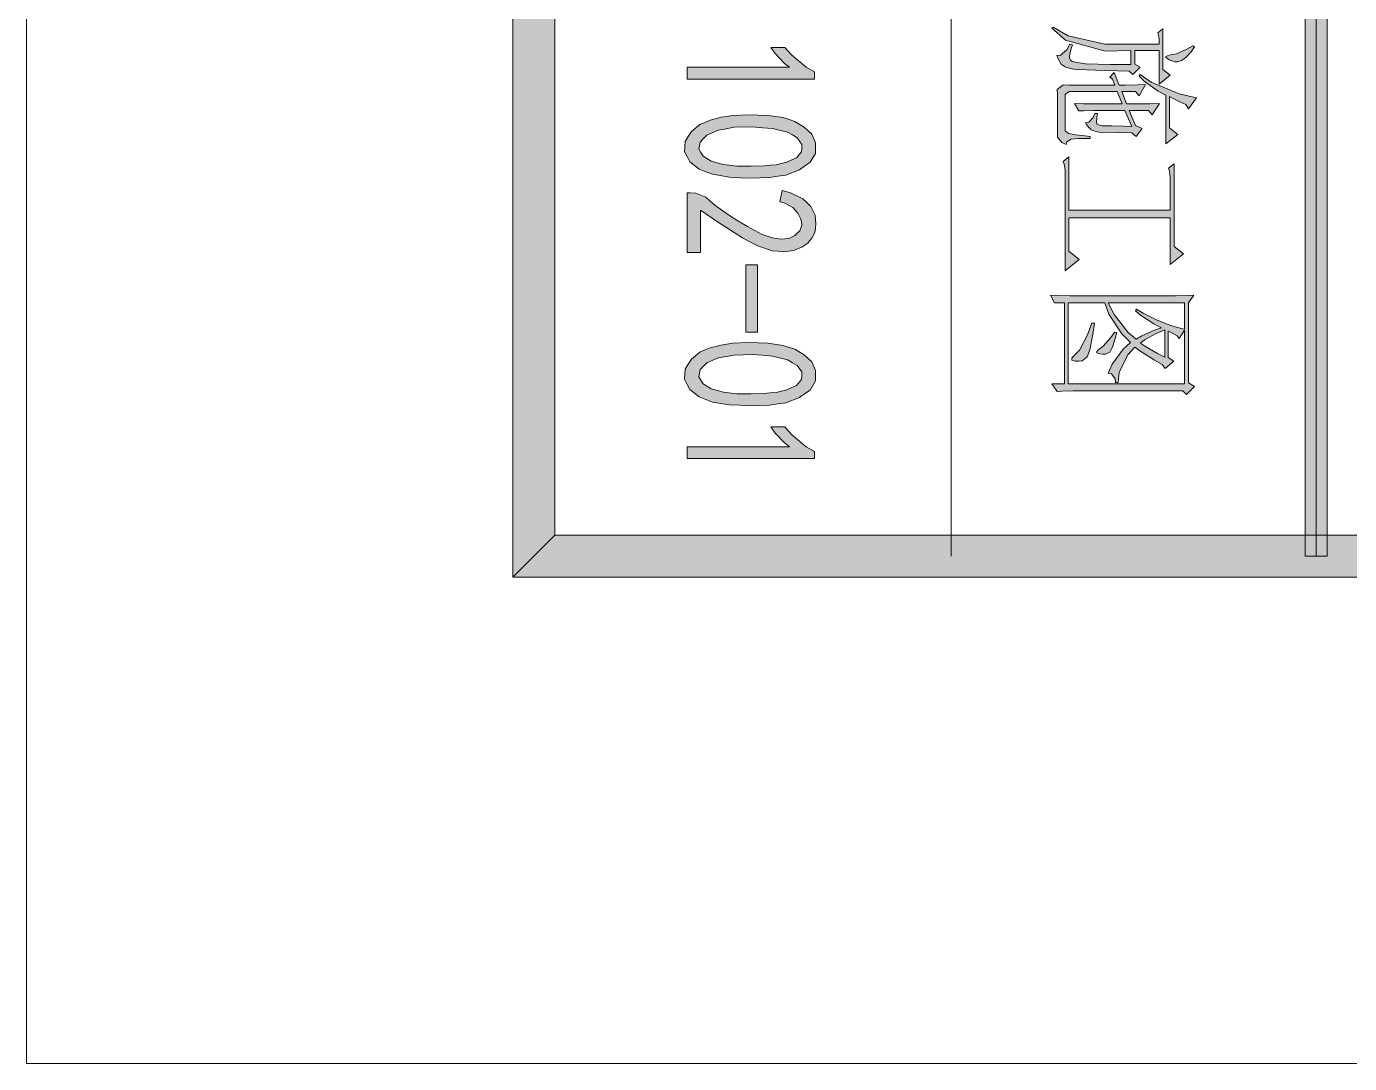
# Model space of a CAD drawing. Header units: millimetres. Extents: x 117 to 78452272, y 10 to 169749766.
# Drawn here: x 78380975 to 78384106, y 169648478 to 169650931 of the extents above; entities that cross this region are included whole.
import ezdxf

# ---------------------------------------------------------------- set-up
doc = ezdxf.new("R2010")
doc.units = ezdxf.units.MM

msp = doc.modelspace()

# ---------------------------------------------------------------- hatches: boundary and pattern name
h = msp.add_hatch(color=0)
h.dxf.hatch_style = 2
h.paths.add_polyline_path([(78382125.616, 169746470.354), (78382225.589, 169746370.381), (78382225.589, 169649727.656), (78382125.616, 169649627.683)])
h = msp.add_hatch(color=0)
h.dxf.hatch_style = 2
h.paths.add_polyline_path([(78384000.969, 169655684.228), (78384052.679, 169655684.228), (78384052.679, 169649677.669), (78384000.969, 169649677.669)])
h = msp.add_hatch(color=0)
h.dxf.hatch_style = 2
h.paths.add_polyline_path([(78383401.563, 169650926.468), (78383404.579, 169650928.623), (78383439.914, 169650908.801), (78383526.96, 169650888.548), (78383578.67, 169650888.548), (78383654.942, 169650888.548), (78383654.942, 169650902.768), (78383651.926, 169650915.695), (78383663.991, 169650925.176), (78383663.991, 169650828.65), (78383681.659, 169650815.723), (78383654.942, 169650794.177), (78383654.942, 169650873.465), (78383597.63, 169650873.465), (78383597.63, 169650841.578), (78383610.558, 169650834.252), (78383592.89, 169650816.584), (78383584.272, 169650824.772), (78383526.96, 169650826.065), (78383461.029, 169650828.65), (78383453.273, 169650829.512), (78383445.085, 169650830.805), (78383432.589, 169650835.114), (78383427.849, 169650838.561), (78383423.539, 169650841.578), (78383416.214, 169650853.643), (78383413.198, 169650862.693), (78383421.385, 169650862.262), (78383436.898, 169650875.189), (78383444.224, 169650888.548), (78383450.256, 169650887.255), (78383447.24, 169650878.637), (78383443.793, 169650865.278), (78383443.362, 169650860.969), (78383443.362, 169650856.66), (78383445.085, 169650850.627), (78383447.24, 169650848.903), (78383449.395, 169650847.611), (78383461.46, 169650845.025), (78383471.371, 169650843.732), (78383481.283, 169650842.439), (78383539.887, 169650840.716), (78383588.581, 169650840.285), (78383588.581, 169650873.465), (78383527.391, 169650872.173), (78383433.882, 169650898.459)])
h = msp.add_hatch(color=0)
h.dxf.hatch_style = 2
h.paths.add_polyline_path([(78382780.611, 169650834.252), (78382768.976, 169650843.301), (78382746.999, 169650866.571), (78382736.657, 169650880.791), (78382769.838, 169650880.791), (78382784.92, 169650863.124), (78382819.824, 169650834.252), (78382840.077, 169650823.048), (78382840.077, 169650806.242), (78382538.435, 169650806.242), (78382538.435, 169650834.252)])
h = msp.add_hatch(color=0)
h.dxf.hatch_style = 2
h.paths.add_polyline_path([(78383738.971, 169650882.515), (78383730.784, 169650870.88), (78383717.856, 169650856.229), (78383713.116, 169650853.212), (78383708.376, 169650850.196), (78383699.758, 169650847.18), (78383696.31, 169650847.18), (78383692.001, 169650847.18), (78383683.383, 169650849.765), (78383679.074, 169650851.92), (78383675.195, 169650854.505), (78383671.317, 169650857.522), (78383671.317, 169650859.676), (78383678.643, 169650862.693), (78383685.968, 169650863.985), (78383696.31, 169650866.14), (78383720.442, 169650876.913), (78383734.662, 169650885.1)])
h = msp.add_hatch(color=0)
h.dxf.hatch_style = 2
h.paths.add_polyline_path([(78383566.604, 169650776.509), (78383578.239, 169650747.207), (78383594.614, 169650747.207), (78383633.396, 169650747.638), (78383656.235, 169650748.499), (78383638.567, 169650721.352), (78383629.949, 169650731.694), (78383584.272, 169650731.694), (78383598.923, 169650696.358), (78383615.298, 169650689.464), (78383600.647, 169650670.503), (78383590.305, 169650678.691), (78383554.969, 169650679.553), (78383514.032, 169650680.845), (78383508.43, 169650681.707), (78383502.828, 169650682.569), (78383494.21, 169650686.016), (78383491.624, 169650689.033), (78383488.608, 169650691.618), (78383483.437, 169650698.944), (78383481.283, 169650703.684), (78383488.608, 169650704.115), (78383499.381, 169650714.888), (78383503.259, 169650724.799), (78383509.292, 169650724.799), (78383507.568, 169650715.319), (78383506.707, 169650703.684), (78383507.568, 169650701.098), (78383508.43, 169650698.944), (78383520.065, 169650695.928), (78383531.269, 169650695.497), (78383542.473, 169650695.497), (78383571.775, 169650694.635), (78383590.305, 169650694.204), (78383573.93, 169650731.694), (78383510.585, 169650731.694), (78383500.243, 169650731.694), (78383477.404, 169650731.263), (78383464.908, 169650730.832), (78383454.566, 169650748.499), (78383476.111, 169650747.638), (78383532.562, 169650747.207), (78383567.897, 169650747.207), (78383556.262, 169650776.509), (78383451.549, 169650776.509), (78383442.069, 169650776.509), (78383432.589, 169650769.614), (78383432.589, 169650762.72), (78383432.589, 169650688.171), (78383432.589, 169650683.431), (78383440.776, 169650677.398), (78383449.395, 169650676.105), (78383458.013, 169650674.382), (78383479.128, 169650671.796), (78383491.624, 169650670.503), (78383491.624, 169650665.763), (78383482.575, 169650665.763), (78383464.908, 169650665.332), (78383456.289, 169650664.901), (78383447.24, 169650664.04), (78383436.898, 169650657.576), (78383435.605, 169650651.543), (78383425.263, 169650655.852), (78383414.921, 169650668.78), (78383414.921, 169650677.829), (78383414.921, 169650769.614), (78383414.059, 169650781.249), (78383428.28, 169650792.453), (78383442.931, 169650792.022), (78383550.229, 169650792.022), (78383544.627, 169650806.242), (78383538.594, 169650810.983), (78383548.937, 169650821.324), (78383560.571, 169650792.022), (78383574.792, 169650792.022), (78383605.387, 169650792.453), (78383622.623, 169650793.315), (78383607.972, 169650766.167), (78383598.923, 169650776.509)])
h = msp.add_hatch(color=0)
h.dxf.hatch_style = 2
h.paths.add_polyline_path([(78383743.28, 169650761.427), (78383724.32, 169650735.572), (78383718.287, 169650745.914), (78383704.498, 169650752.378), (78383685.106, 169650761.858), (78383679.935, 169650764.874), (78383679.935, 169650690.757), (78383699.327, 169650675.244), (78383671.317, 169650652.836), (78383671.317, 169650768.322), (78383652.788, 169650777.802), (78383620.9, 169650800.21), (78383607.972, 169650813.137), (78383610.558, 169650816.584), (78383636.413, 169650798.486), (78383702.774, 169650770.907)])
h = msp.add_hatch(color=0)
h.paths.add_polyline_path([(78382706.062, 169650720.921), (78382729.331, 169650720.059), (78382765.959, 169650714.888), (78382779.749, 169650710.148), (78382793.107, 169650705.839), (78382815.515, 169650692.48), (78382824.133, 169650684.293), (78382833.183, 169650675.674), (78382841.801, 169650654.99), (78382841.801, 169650642.925), (78382841.801, 169650630.428), (78382829.304, 169650609.313), (78382816.377, 169650600.264), (78382803.88, 169650591.215), (78382771.561, 169650579.149), (78382752.601, 169650576.132), (78382733.21, 169650573.547), (78382688.825, 169650571.823), (78382663.832, 169650572.685), (78382638.839, 169650573.978), (78382598.333, 169650580.873), (78382582.389, 169650586.905), (78382566.445, 169650592.938), (78382544.468, 169650610.606), (78382538.435, 169650622.672), (78382532.402, 169650634.306), (78382533.695, 169650658.438), (78382541.02, 169650670.072), (78382548.777, 169650682.138), (78382568.168, 169650698.944), (78382580.665, 169650703.684), (78382592.731, 169650708.855), (78382618.586, 169650715.75), (78382632.375, 169650717.904), (78382645.733, 169650720.059), (78382682.792, 169650721.352)])
h.paths.add_polyline_path([(78382716.404, 169650691.187), (78382692.273, 169650693.342), (78382649.612, 169650692.049), (78382630.651, 169650688.602), (78382611.691, 169650685.155), (78382584.974, 169650673.52), (78382577.218, 169650665.332), (78382569.03, 169650657.145), (78382566.014, 169650640.77), (78382570.754, 169650632.583), (78382575.925, 169650623.964), (78382594.885, 169650611.899), (78382609.536, 169650608.02), (78382624.188, 169650604.142), (78382655.645, 169650600.264), (78382672.45, 169650600.264), (78382689.687, 169650600.264), (78382720.713, 169650601.126), (78382734.933, 169650602.418), (78382748.723, 169650603.28), (78382774.147, 169650609.744), (78382785.782, 169650614.915), (78382796.985, 169650620.086), (78382809.051, 169650634.306), (78382809.482, 169650642.925), (78382809.913, 169650651.543), (78382798.709, 169650667.056), (78382787.505, 169650673.951), (78382775.871, 169650680.414), (78382740.535, 169650689.033)])
h = msp.add_hatch(color=0)
h.dxf.hatch_style = 2
h.paths.add_polyline_path([(78383690.708, 169650605.866), (78383690.708, 169650410.229), (78383712.685, 169650392.562), (78383681.659, 169650367.568), (78383681.659, 169650478.314), (78383441.207, 169650478.314), (78383441.207, 169650399.456), (78383466.2, 169650379.634), (78383432.589, 169650352.486), (78383432.589, 169650583.458), (78383432.589, 169650591.215), (78383430.434, 169650605.004), (78383428.28, 169650611.468), (78383441.207, 169650622.241), (78383441.207, 169650496.413), (78383681.659, 169650496.413), (78383681.659, 169650567.083), (78383681.659, 169650574.409), (78383679.504, 169650588.629), (78383677.35, 169650595.093)])
h = msp.add_hatch(color=0)
h.dxf.hatch_style = 2
h.paths.add_polyline_path([(78382545.761, 169650536.919), (78382558.688, 169650536.488), (78382582.389, 169650526.577), (78382592.731, 169650517.528), (78382603.504, 169650508.048), (78382636.253, 169650485.209), (78382658.661, 169650470.989), (78382681.069, 169650457.199), (78382715.542, 169650438.67), (78382728.039, 169650434.792), (78382740.104, 169650430.482), (78382761.219, 169650427.466), (78382769.838, 169650428.328), (78382778.887, 169650429.19), (78382793.107, 169650436.084), (78382798.709, 169650441.686), (78382804.742, 169650447.288), (78382809.482, 169650460.216), (78382808.62, 169650467.541), (78382807.758, 169650474.867), (78382800.433, 169650489.087), (78382794.4, 169650495.551), (78382788.367, 169650502.446), (78382769.838, 169650512.357), (78382757.772, 169650515.804), (78382762.943, 169650542.521), (78382783.196, 169650536.919), (78382812.498, 169650522.699), (78382821.548, 169650514.08), (78382831.028, 169650505.031), (78382840.939, 169650484.347), (78382841.801, 169650472.712), (78382842.663, 169650465.387), (78382842.232, 169650452.89), (78382840.939, 169650447.288), (78382839.646, 169650441.686), (78382833.614, 169650430.051), (78382828.442, 169650424.019), (78382823.702, 169650417.986), (78382809.482, 169650408.506), (78382799.571, 169650404.627), (78382790.091, 169650400.749), (78382766.821, 169650397.733), (78382753.463, 169650399.025), (78382739.673, 169650399.887), (78382707.355, 169650410.66), (78382688.394, 169650420.571), (78382669.434, 169650430.482), (78382610.398, 169650468.403), (78382569.892, 169650496.413), (78382569.892, 169650395.578), (78382538.435, 169650395.578), (78382538.435, 169650536.919)])
h = msp.add_hatch(color=0)
h.dxf.hatch_style = 2
h.paths.add_polyline_path([(78382677.19, 169650207.267), (78382677.19, 169650367.138), (78382705.2, 169650367.138), (78382705.2, 169650207.267)])
h = msp.add_hatch(color=0)
h.paths.add_polyline_path([(78383710.961, 169650068.512), (78383466.631, 169650068.512), (78383451.98, 169650068.512), (78383425.263, 169650068.081), (78383413.628, 169650067.219), (78383401.563, 169650084.887), (78383431.296, 169650084.887), (78383431.296, 169650277.076), (78383407.596, 169650277.076), (78383398.546, 169650294.743), (78383413.628, 169650294.312), (78383443.793, 169650293.451), (78383459.306, 169650293.451), (78383681.659, 169650293.451), (78383694.156, 169650293.451), (78383722.165, 169650294.312), (78383737.678, 169650294.743), (78383724.32, 169650277.076), (78383724.32, 169650087.472), (78383738.971, 169650078.854), (78383719.58, 169650060.324)])
h.paths.add_polyline_path([(78383439.914, 169650277.076), (78383439.914, 169650084.887), (78383715.271, 169650084.887), (78383715.271, 169650212.007), (78383702.343, 169650192.185), (78383697.603, 169650199.08), (78383691.139, 169650202.958), (78383680.797, 169650208.129), (78383676.919, 169650209.853), (78383676.919, 169650147.37), (78383690.277, 169650139.182), (78383669.593, 169650121.514), (78383662.268, 169650130.995), (78383644.6, 169650140.906), (78383612.281, 169650161.59), (78383597.63, 169650172.363), (78383580.824, 169650153.833), (78383560.571, 169650112.034), (78383557.986, 169650088.334), (78383551.953, 169650088.334), (78383551.091, 169650097.383), (78383542.473, 169650108.587), (78383534.285, 169650110.742), (78383543.765, 169650131.426), (78383570.482, 169650167.623), (78383587.288, 169650182.705), (78383566.604, 169650203.389), (78383536.44, 169650250.359), (78383526.96, 169650277.076)])
h.paths.add_polyline_path([(78383715.271, 169650277.076), (78383534.285, 169650277.076), (78383548.937, 169650249.497), (78383582.117, 169650206.405), (78383600.647, 169650190.892), (78383614.005, 169650198.649), (78383644.169, 169650212.007), (78383660.975, 169650218.04), (78383642.446, 169650227.52), (78383611.419, 169650247.773), (78383598.923, 169650258.115), (78383601.939, 169650261.563), (78383617.452, 169650252.083), (78383649.34, 169650236.569), (78383666.146, 169650229.675), (78383682.521, 169650223.211), (78383707.514, 169650215.886), (78383715.271, 169650214.593)])
h.paths.add_polyline_path([(78383668.301, 169650213.3), (78383649.771, 169650205.112), (78383620.9, 169650189.169), (78383610.989, 169650181.412), (78383622.623, 169650173.225), (78383651.495, 169650156.85), (78383668.301, 169650148.662)])
h = msp.add_hatch(color=0)
h.dxf.hatch_style = 2
h.paths.add_polyline_path([(78383501.967, 169650228.813), (78383498.088, 169650201.665), (78383491.194, 169650165.899), (78383487.746, 169650157.281), (78383484.73, 169650149.093), (78383473.095, 169650139.613), (78383464.908, 169650139.182), (78383457.151, 169650138.751), (78383448.964, 169650140.906), (78383448.964, 169650143.922), (78383448.964, 169650145.646), (78383453.273, 169650151.679), (78383457.582, 169650155.557), (78383466.631, 169650164.606), (78383485.592, 169650201.234), (78383495.934, 169650228.813)])
h = msp.add_hatch(color=0)
h.dxf.hatch_style = 2
h.paths.add_polyline_path([(78383554.969, 169650206.405), (78383551.091, 169650192.185), (78383544.627, 169650172.363), (78383541.611, 169650166.33), (78383538.594, 169650160.297), (78383528.683, 169650155.126), (78383521.789, 169650155.557), (78383514.894, 169650156.419), (78383507.999, 169650158.573), (78383507.999, 169650160.297), (78383507.999, 169650162.021), (78383511.447, 169650166.33), (78383515.325, 169650168.485), (78383522.651, 169650174.517), (78383540.318, 169650193.909), (78383550.229, 169650207.698)])
h = msp.add_hatch(color=0)
h.paths.add_polyline_path([(78382706.062, 169650182.274), (78382729.331, 169650181.412), (78382765.959, 169650176.241), (78382779.749, 169650171.501), (78382793.107, 169650167.192), (78382815.515, 169650154.264), (78382824.133, 169650145.646), (78382833.183, 169650137.458), (78382841.801, 169650116.774), (78382841.801, 169650104.278), (78382841.801, 169650092.212), (78382829.304, 169650070.666), (78382816.377, 169650061.617), (78382803.88, 169650052.568), (78382771.561, 169650040.502), (78382752.601, 169650037.916), (78382733.21, 169650034.9), (78382688.825, 169650033.176), (78382663.832, 169650034.469), (78382638.839, 169650035.331), (78382598.333, 169650042.226), (78382582.389, 169650048.259), (78382566.445, 169650054.291), (78382544.468, 169650071.959), (78382538.435, 169650084.025), (78382532.402, 169650096.09), (78382533.695, 169650119.791), (78382541.02, 169650131.857), (78382548.777, 169650143.491), (78382568.168, 169650160.297), (78382580.665, 169650165.468), (78382592.731, 169650170.208), (78382618.586, 169650177.103), (78382632.375, 169650179.257), (78382645.733, 169650181.412), (78382682.792, 169650182.705)])
h.paths.add_polyline_path([(78382716.404, 169650152.971), (78382692.273, 169650154.695), (78382649.612, 169650153.402), (78382630.651, 169650149.955), (78382611.691, 169650146.508), (78382584.974, 169650134.873), (78382577.218, 169650126.686), (78382569.03, 169650118.929), (78382566.014, 169650102.123), (78382570.754, 169650093.936), (78382575.925, 169650085.317), (78382594.885, 169650073.252), (78382609.536, 169650069.373), (78382624.188, 169650065.495), (78382655.645, 169650061.617), (78382672.45, 169650061.617), (78382689.687, 169650061.617), (78382720.713, 169650062.479), (78382734.933, 169650063.772), (78382748.723, 169650064.633), (78382774.147, 169650071.097), (78382785.782, 169650076.268), (78382796.985, 169650081.439), (78382809.051, 169650095.66), (78382809.482, 169650104.278), (78382809.913, 169650113.327), (78382798.709, 169650128.409), (78382787.505, 169650135.304), (78382775.871, 169650141.768), (78382740.535, 169650150.817)])
h = msp.add_hatch(color=0)
h.dxf.hatch_style = 2
h.paths.add_polyline_path([(78382780.611, 169649936.651), (78382768.976, 169649945.7), (78382746.999, 169649968.97), (78382736.657, 169649983.19), (78382769.838, 169649983.19), (78382784.92, 169649965.522), (78382819.824, 169649936.651), (78382840.077, 169649925.447), (78382840.077, 169649908.641), (78382538.435, 169649908.641), (78382538.435, 169649936.651)])
h = msp.add_hatch(color=0)
h.dxf.hatch_style = 2
h.paths.add_polyline_path([(78382125.616, 169649627.683), (78382225.589, 169649727.656), (78451021.565, 169649727.656), (78451121.538, 169649627.683)])

# ---------------------------------------------------------------- linework, layer by layer
at = {"color": 0, "lineweight": 0}
for points in [[(78380975.066, 169648477.564), (78452272.087, 169648477.564), (78452272.087, 169749421.277), (78380975.066, 169749421.277)], [(78382125.616, 169746470.354), (78382225.589, 169746370.381), (78382225.589, 169649727.656), (78382125.616, 169649627.683)], [(78384000.969, 169655684.228), (78384052.679, 169655684.228), (78384052.679, 169649677.669), (78384000.969, 169649677.669)], [(78383401.563, 169650926.468), (78383404.579, 169650928.623), (78383439.914, 169650908.801), (78383526.96, 169650888.548), (78383578.67, 169650888.548), (78383654.942, 169650888.548), (78383654.942, 169650902.768), (78383651.926, 169650915.695), (78383663.991, 169650925.176), (78383663.991, 169650828.65), (78383681.659, 169650815.723), (78383654.942, 169650794.177), (78383654.942, 169650873.465), (78383597.63, 169650873.465), (78383597.63, 169650841.578), (78383610.558, 169650834.252), (78383592.89, 169650816.584), (78383584.272, 169650824.772), (78383526.96, 169650826.065), (78383461.029, 169650828.65), (78383453.273, 169650829.512), (78383445.085, 169650830.805), (78383432.589, 169650835.114), (78383427.849, 169650838.561), (78383423.539, 169650841.578), (78383416.214, 169650853.643), (78383413.198, 169650862.693), (78383421.385, 169650862.262), (78383436.898, 169650875.189), (78383444.224, 169650888.548), (78383450.256, 169650887.255), (78383447.24, 169650878.637), (78383443.793, 169650865.278), (78383443.362, 169650860.969), (78383443.362, 169650856.66), (78383445.085, 169650850.627), (78383447.24, 169650848.903), (78383449.395, 169650847.611), (78383461.46, 169650845.025), (78383471.371, 169650843.732), (78383481.283, 169650842.439), (78383539.887, 169650840.716), (78383588.581, 169650840.285), (78383588.581, 169650873.465), (78383527.391, 169650872.173), (78383433.882, 169650898.459)], [(78382780.611, 169650834.252), (78382768.976, 169650843.301), (78382746.999, 169650866.571), (78382736.657, 169650880.791), (78382769.838, 169650880.791), (78382784.92, 169650863.124), (78382819.824, 169650834.252), (78382840.077, 169650823.048), (78382840.077, 169650806.242), (78382538.435, 169650806.242), (78382538.435, 169650834.252)], [(78383738.971, 169650882.515), (78383730.784, 169650870.88), (78383717.856, 169650856.229), (78383713.116, 169650853.212), (78383708.376, 169650850.196), (78383699.758, 169650847.18), (78383696.31, 169650847.18), (78383692.001, 169650847.18), (78383683.383, 169650849.765), (78383679.074, 169650851.92), (78383675.195, 169650854.505), (78383671.317, 169650857.522), (78383671.317, 169650859.676), (78383678.643, 169650862.693), (78383685.968, 169650863.985), (78383696.31, 169650866.14), (78383720.442, 169650876.913), (78383734.662, 169650885.1)], [(78383566.604, 169650776.509), (78383578.239, 169650747.207), (78383594.614, 169650747.207), (78383633.396, 169650747.638), (78383656.235, 169650748.499), (78383638.567, 169650721.352), (78383629.949, 169650731.694), (78383584.272, 169650731.694), (78383598.923, 169650696.358), (78383615.298, 169650689.464), (78383600.647, 169650670.503), (78383590.305, 169650678.691), (78383554.969, 169650679.553), (78383514.032, 169650680.845), (78383508.43, 169650681.707), (78383502.828, 169650682.569), (78383494.21, 169650686.016), (78383491.624, 169650689.033), (78383488.608, 169650691.618), (78383483.437, 169650698.944), (78383481.283, 169650703.684), (78383488.608, 169650704.115), (78383499.381, 169650714.888), (78383503.259, 169650724.799), (78383509.292, 169650724.799), (78383507.568, 169650715.319), (78383506.707, 169650703.684), (78383507.568, 169650701.098), (78383508.43, 169650698.944), (78383520.065, 169650695.928), (78383531.269, 169650695.497), (78383542.473, 169650695.497), (78383571.775, 169650694.635), (78383590.305, 169650694.204), (78383573.93, 169650731.694), (78383510.585, 169650731.694), (78383500.243, 169650731.694), (78383477.404, 169650731.263), (78383464.908, 169650730.832), (78383454.566, 169650748.499), (78383476.111, 169650747.638), (78383532.562, 169650747.207), (78383567.897, 169650747.207), (78383556.262, 169650776.509), (78383451.549, 169650776.509), (78383442.069, 169650776.509), (78383432.589, 169650769.614), (78383432.589, 169650762.72), (78383432.589, 169650688.171), (78383432.589, 169650683.431), (78383440.776, 169650677.398), (78383449.395, 169650676.105), (78383458.013, 169650674.382), (78383479.128, 169650671.796), (78383491.624, 169650670.503), (78383491.624, 169650665.763), (78383482.575, 169650665.763), (78383464.908, 169650665.332), (78383456.289, 169650664.901), (78383447.24, 169650664.04), (78383436.898, 169650657.576), (78383435.605, 169650651.543), (78383425.263, 169650655.852), (78383414.921, 169650668.78), (78383414.921, 169650677.829), (78383414.921, 169650769.614), (78383414.059, 169650781.249), (78383428.28, 169650792.453), (78383442.931, 169650792.022), (78383550.229, 169650792.022), (78383544.627, 169650806.242), (78383538.594, 169650810.983), (78383548.937, 169650821.324), (78383560.571, 169650792.022), (78383574.792, 169650792.022), (78383605.387, 169650792.453), (78383622.623, 169650793.315), (78383607.972, 169650766.167), (78383598.923, 169650776.509)], [(78383743.28, 169650761.427), (78383724.32, 169650735.572), (78383718.287, 169650745.914), (78383704.498, 169650752.378), (78383685.106, 169650761.858), (78383679.935, 169650764.874), (78383679.935, 169650690.757), (78383699.327, 169650675.244), (78383671.317, 169650652.836), (78383671.317, 169650768.322), (78383652.788, 169650777.802), (78383620.9, 169650800.21), (78383607.972, 169650813.137), (78383610.558, 169650816.584), (78383636.413, 169650798.486), (78383702.774, 169650770.907)], [(78382706.062, 169650720.921), (78382729.331, 169650720.059), (78382765.959, 169650714.888), (78382779.749, 169650710.148), (78382793.107, 169650705.839), (78382815.515, 169650692.48), (78382824.133, 169650684.293), (78382833.183, 169650675.674), (78382841.801, 169650654.99), (78382841.801, 169650642.925), (78382841.801, 169650630.428), (78382829.304, 169650609.313), (78382816.377, 169650600.264), (78382803.88, 169650591.215), (78382771.561, 169650579.149), (78382752.601, 169650576.132), (78382733.21, 169650573.547), (78382688.825, 169650571.823), (78382663.832, 169650572.685), (78382638.839, 169650573.978), (78382598.333, 169650580.873), (78382582.389, 169650586.905), (78382566.445, 169650592.938), (78382544.468, 169650610.606), (78382538.435, 169650622.672), (78382532.402, 169650634.306), (78382533.695, 169650658.438), (78382541.02, 169650670.072), (78382548.777, 169650682.138), (78382568.168, 169650698.944), (78382580.665, 169650703.684), (78382592.731, 169650708.855), (78382618.586, 169650715.75), (78382632.375, 169650717.904), (78382645.733, 169650720.059), (78382682.792, 169650721.352)], [(78382716.404, 169650691.187), (78382692.273, 169650693.342), (78382649.612, 169650692.049), (78382630.651, 169650688.602), (78382611.691, 169650685.155), (78382584.974, 169650673.52), (78382577.218, 169650665.332), (78382569.03, 169650657.145), (78382566.014, 169650640.77), (78382570.754, 169650632.583), (78382575.925, 169650623.964), (78382594.885, 169650611.899), (78382609.536, 169650608.02), (78382624.188, 169650604.142), (78382655.645, 169650600.264), (78382672.45, 169650600.264), (78382689.687, 169650600.264), (78382720.713, 169650601.126), (78382734.933, 169650602.418), (78382748.723, 169650603.28), (78382774.147, 169650609.744), (78382785.782, 169650614.915), (78382796.985, 169650620.086), (78382809.051, 169650634.306), (78382809.482, 169650642.925), (78382809.913, 169650651.543), (78382798.709, 169650667.056), (78382787.505, 169650673.951), (78382775.871, 169650680.414), (78382740.535, 169650689.033)], [(78383690.708, 169650605.866), (78383690.708, 169650410.229), (78383712.685, 169650392.562), (78383681.659, 169650367.568), (78383681.659, 169650478.314), (78383441.207, 169650478.314), (78383441.207, 169650399.456), (78383466.2, 169650379.634), (78383432.589, 169650352.486), (78383432.589, 169650583.458), (78383432.589, 169650591.215), (78383430.434, 169650605.004), (78383428.28, 169650611.468), (78383441.207, 169650622.241), (78383441.207, 169650496.413), (78383681.659, 169650496.413), (78383681.659, 169650567.083), (78383681.659, 169650574.409), (78383679.504, 169650588.629), (78383677.35, 169650595.093)], [(78382545.761, 169650536.919), (78382558.688, 169650536.488), (78382582.389, 169650526.577), (78382592.731, 169650517.528), (78382603.504, 169650508.048), (78382636.253, 169650485.209), (78382658.661, 169650470.989), (78382681.069, 169650457.199), (78382715.542, 169650438.67), (78382728.039, 169650434.792), (78382740.104, 169650430.482), (78382761.219, 169650427.466), (78382769.838, 169650428.328), (78382778.887, 169650429.19), (78382793.107, 169650436.084), (78382798.709, 169650441.686), (78382804.742, 169650447.288), (78382809.482, 169650460.216), (78382808.62, 169650467.541), (78382807.758, 169650474.867), (78382800.433, 169650489.087), (78382794.4, 169650495.551), (78382788.367, 169650502.446), (78382769.838, 169650512.357), (78382757.772, 169650515.804), (78382762.943, 169650542.521), (78382783.196, 169650536.919), (78382812.498, 169650522.699), (78382821.548, 169650514.08), (78382831.028, 169650505.031), (78382840.939, 169650484.347), (78382841.801, 169650472.712), (78382842.663, 169650465.387), (78382842.232, 169650452.89), (78382840.939, 169650447.288), (78382839.646, 169650441.686), (78382833.614, 169650430.051), (78382828.442, 169650424.019), (78382823.702, 169650417.986), (78382809.482, 169650408.506), (78382799.571, 169650404.627), (78382790.091, 169650400.749), (78382766.821, 169650397.733), (78382753.463, 169650399.025), (78382739.673, 169650399.887), (78382707.355, 169650410.66), (78382688.394, 169650420.571), (78382669.434, 169650430.482), (78382610.398, 169650468.403), (78382569.892, 169650496.413), (78382569.892, 169650395.578), (78382538.435, 169650395.578), (78382538.435, 169650536.919)], [(78382677.19, 169650207.267), (78382677.19, 169650367.138), (78382705.2, 169650367.138), (78382705.2, 169650207.267)], [(78383710.961, 169650068.512), (78383466.631, 169650068.512), (78383451.98, 169650068.512), (78383425.263, 169650068.081), (78383413.628, 169650067.219), (78383401.563, 169650084.887), (78383431.296, 169650084.887), (78383431.296, 169650277.076), (78383407.596, 169650277.076), (78383398.546, 169650294.743), (78383413.628, 169650294.312), (78383443.793, 169650293.451), (78383459.306, 169650293.451), (78383681.659, 169650293.451), (78383694.156, 169650293.451), (78383722.165, 169650294.312), (78383737.678, 169650294.743), (78383724.32, 169650277.076), (78383724.32, 169650087.472), (78383738.971, 169650078.854), (78383719.58, 169650060.324)], [(78383439.914, 169650277.076), (78383439.914, 169650084.887), (78383715.271, 169650084.887), (78383715.271, 169650212.007), (78383702.343, 169650192.185), (78383697.603, 169650199.08), (78383691.139, 169650202.958), (78383680.797, 169650208.129), (78383676.919, 169650209.853), (78383676.919, 169650147.37), (78383690.277, 169650139.182), (78383669.593, 169650121.514), (78383662.268, 169650130.995), (78383644.6, 169650140.906), (78383612.281, 169650161.59), (78383597.63, 169650172.363), (78383580.824, 169650153.833), (78383560.571, 169650112.034), (78383557.986, 169650088.334), (78383551.953, 169650088.334), (78383551.091, 169650097.383), (78383542.473, 169650108.587), (78383534.285, 169650110.742), (78383543.765, 169650131.426), (78383570.482, 169650167.623), (78383587.288, 169650182.705), (78383566.604, 169650203.389), (78383536.44, 169650250.359), (78383526.96, 169650277.076)], [(78383715.271, 169650277.076), (78383534.285, 169650277.076), (78383548.937, 169650249.497), (78383582.117, 169650206.405), (78383600.647, 169650190.892), (78383614.005, 169650198.649), (78383644.169, 169650212.007), (78383660.975, 169650218.04), (78383642.446, 169650227.52), (78383611.419, 169650247.773), (78383598.923, 169650258.115), (78383601.939, 169650261.563), (78383617.452, 169650252.083), (78383649.34, 169650236.569), (78383666.146, 169650229.675), (78383682.521, 169650223.211), (78383707.514, 169650215.886), (78383715.271, 169650214.593)], [(78383501.967, 169650228.813), (78383498.088, 169650201.665), (78383491.194, 169650165.899), (78383487.746, 169650157.281), (78383484.73, 169650149.093), (78383473.095, 169650139.613), (78383464.908, 169650139.182), (78383457.151, 169650138.751), (78383448.964, 169650140.906), (78383448.964, 169650143.922), (78383448.964, 169650145.646), (78383453.273, 169650151.679), (78383457.582, 169650155.557), (78383466.631, 169650164.606), (78383485.592, 169650201.234), (78383495.934, 169650228.813)], [(78383554.969, 169650206.405), (78383551.091, 169650192.185), (78383544.627, 169650172.363), (78383541.611, 169650166.33), (78383538.594, 169650160.297), (78383528.683, 169650155.126), (78383521.789, 169650155.557), (78383514.894, 169650156.419), (78383507.999, 169650158.573), (78383507.999, 169650160.297), (78383507.999, 169650162.021), (78383511.447, 169650166.33), (78383515.325, 169650168.485), (78383522.651, 169650174.517), (78383540.318, 169650193.909), (78383550.229, 169650207.698)], [(78383668.301, 169650213.3), (78383649.771, 169650205.112), (78383620.9, 169650189.169), (78383610.989, 169650181.412), (78383622.623, 169650173.225), (78383651.495, 169650156.85), (78383668.301, 169650148.662)], [(78382706.062, 169650182.274), (78382729.331, 169650181.412), (78382765.959, 169650176.241), (78382779.749, 169650171.501), (78382793.107, 169650167.192), (78382815.515, 169650154.264), (78382824.133, 169650145.646), (78382833.183, 169650137.458), (78382841.801, 169650116.774), (78382841.801, 169650104.278), (78382841.801, 169650092.212), (78382829.304, 169650070.666), (78382816.377, 169650061.617), (78382803.88, 169650052.568), (78382771.561, 169650040.502), (78382752.601, 169650037.916), (78382733.21, 169650034.9), (78382688.825, 169650033.176), (78382663.832, 169650034.469), (78382638.839, 169650035.331), (78382598.333, 169650042.226), (78382582.389, 169650048.259), (78382566.445, 169650054.291), (78382544.468, 169650071.959), (78382538.435, 169650084.025), (78382532.402, 169650096.09), (78382533.695, 169650119.791), (78382541.02, 169650131.857), (78382548.777, 169650143.491), (78382568.168, 169650160.297), (78382580.665, 169650165.468), (78382592.731, 169650170.208), (78382618.586, 169650177.103), (78382632.375, 169650179.257), (78382645.733, 169650181.412), (78382682.792, 169650182.705)], [(78382716.404, 169650152.971), (78382692.273, 169650154.695), (78382649.612, 169650153.402), (78382630.651, 169650149.955), (78382611.691, 169650146.508), (78382584.974, 169650134.873), (78382577.218, 169650126.686), (78382569.03, 169650118.929), (78382566.014, 169650102.123), (78382570.754, 169650093.936), (78382575.925, 169650085.317), (78382594.885, 169650073.252), (78382609.536, 169650069.373), (78382624.188, 169650065.495), (78382655.645, 169650061.617), (78382672.45, 169650061.617), (78382689.687, 169650061.617), (78382720.713, 169650062.479), (78382734.933, 169650063.772), (78382748.723, 169650064.633), (78382774.147, 169650071.097), (78382785.782, 169650076.268), (78382796.985, 169650081.439), (78382809.051, 169650095.66), (78382809.482, 169650104.278), (78382809.913, 169650113.327), (78382798.709, 169650128.409), (78382787.505, 169650135.304), (78382775.871, 169650141.768), (78382740.535, 169650150.817)], [(78382780.611, 169649936.651), (78382768.976, 169649945.7), (78382746.999, 169649968.97), (78382736.657, 169649983.19), (78382769.838, 169649983.19), (78382784.92, 169649965.522), (78382819.824, 169649936.651), (78382840.077, 169649925.447), (78382840.077, 169649908.641), (78382538.435, 169649908.641), (78382538.435, 169649936.651)], [(78382125.616, 169649627.683), (78382225.589, 169649727.656), (78451021.565, 169649727.656), (78451121.538, 169649627.683)]]:
    msp.add_lwpolyline(points, close=True, dxfattribs=at)
for points in [[(78383162.834, 169655684.228), (78383162.834, 169649677.669)], [(78384026.824, 169649677.669), (78384026.824, 169655684.228)]]:
    msp.add_lwpolyline(points, dxfattribs=at)

doc.saveas('drawing.dxf')
